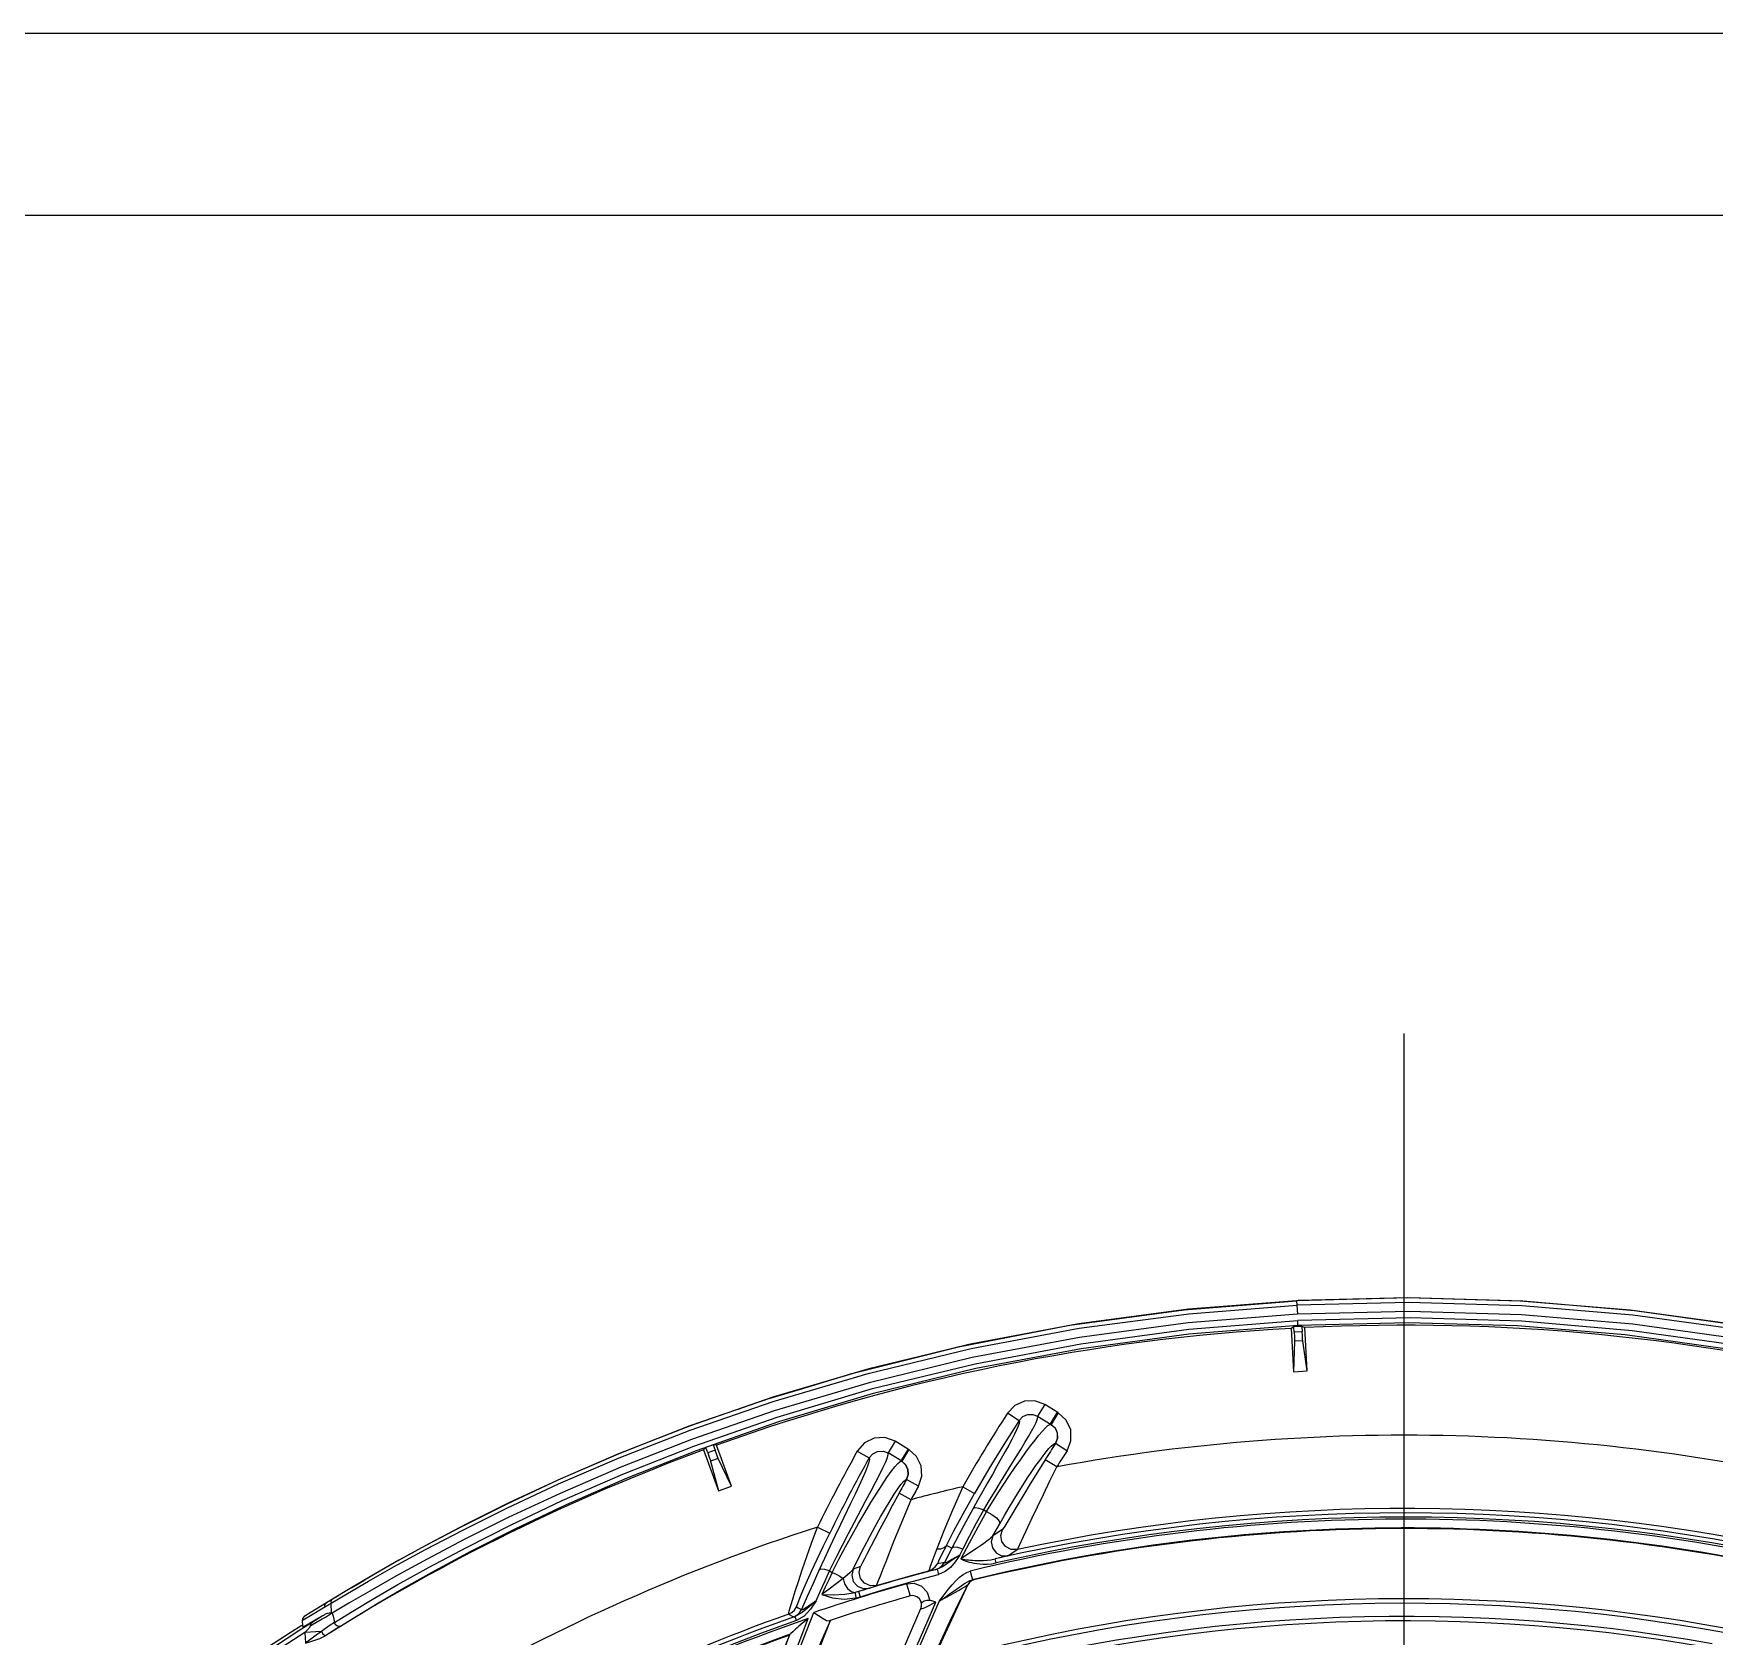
# Model space of a CAD drawing. Header units: metres. Extents: x -367 to 374, y -238 to 224.
# Drawn here: x 351.5027 to 351.6874, y 176.9034 to 177.0796 of the extents above; entities that cross this region are included whole.
import ezdxf
from ezdxf.enums import TextEntityAlignment as Align

# ---------------------------------------------------------------- set-up
doc = ezdxf.new("R2010")
doc.units = ezdxf.units.M
for name, color, linetype in [('ELE-ALIMENTADORES', 160, 'Continuous'), ('LA_BAU_BASES GERAIS_R00$0$ARQ-XREF-ATT', 8, 'Continuous'), ('LA_BAU_BASES GERAIS_R00$0$BASE', 253, 'Continuous'), ('LA_BAU_BASES GERAIS_R00$0$dutos', 31, 'Continuous')]:
    doc.layers.add(name, color=color, linetype=linetype)
doc.styles.add('LA_BAU_BASES GERAIS_R00$0$R60-125-RS', font='romans.shx', dxfattribs={"height": 0.19})
doc.styles.add('LA_BAU_BASES GERAIS_R00$0$R80-100-RS', font='romans.shx', dxfattribs={"height": 0.203})

# ---------------------------------------------------------------- blocks, each defined once
blk = doc.blocks.new('LA_BAU_BASES GERAIS_R00$0$LA_BAU_ALVENARIA SUPERIOR_R01')
at = {"layer": 'LA_BAU_BASES GERAIS_R00$0$BASE', "linetype": 'Continuous'}
for p, q in [((254.7, 177.0795786423509), (245.4, 177.0795786423509)), ((254.7, 177.0595786423509), (245.4, 177.0595786423509))]:
    blk.add_line(p, q, dxfattribs=at)
blk = doc.blocks.new('LA_BAU_BASES GERAIS_R00$0$A$C2E3D5B4E')
at = {"layer": 'LA_BAU_BASES GERAIS_R00$0$dutos', "color": 251}
for p, q in [((-15.09664577555668, -1.495762050046039), (-15.09664577555668, -0.9803166271737496)), ((-15.09610973695499, -1.009367604535043), (-15.10847581016651, -1.009676403012861)), ((-15.10847555651117, -1.009676366642168), (-15.10839796170512, -1.011173473857241)), ((-15.09632826902862, -1.00937015057815), (-15.10828974060269, -1.009671756589057)), ((-15.10833540452495, -1.012367135973079), (-15.10836159914652, -1.01186731284605)), ((-15.10877539441663, -1.012539398363231), (-15.10908049012505, -1.012713541298297)), ((-15.10908049012505, -1.012713541298297), (-15.10881853913907, -1.01747899100036)), ((-15.10874216329739, -1.013143943621515), (-15.10877539441663, -1.012539398363231)), ((-15.10787185215349, -1.013096103674513), (-15.10874216329739, -1.013143943621515)), ((-15.10780387257637, -1.014075472479533), (-15.10870238822326, -1.014124862793949)), ((-15.10790496380514, -1.012493731801158), (-15.10787185215349, -1.013096103674513)), ((-15.10758253282302, -1.012634954623252), (-15.10790496380514, -1.012493731801158)), ((-15.10732078757837, -1.017396661416285), (-15.10780387257637, -1.014075472479533)), ((-15.10732078757837, -1.017396661416285), (-15.10758253282302, -1.012634954623252)), ((-15.10870238822326, -1.014124862793949), (-15.10881853913907, -1.01747899100036)), ((-15.10881853913907, -1.01747899100036), (-15.10732078757837, -1.017396661416285)), ((-15.13615907582562, -1.021082545625802), (-15.13693876874095, -1.022364125919637)), ((-15.13472824871724, -1.02195203340915), (-15.13615898294393, -1.021082602070862)), ((-15.14023862652539, -1.022017723613942), (-15.13897874496388, -1.022831396415029)), ((-15.13693876874095, -1.022364125919637), (-15.13545173407192, -1.023269469044578)), ((-15.1355930824061, -1.023274262593702), (-15.13545244976422, -1.023269103116661)), ((-15.1347879386426, -1.02191746118541), (-15.13556866260842, -1.023198423847759)), ((-15.13545189775732, -1.023269450465421), (-15.13502156803906, -1.023665630383846)), ((-15.13467110279953, -1.021988670562394), (-15.13545173407192, -1.023269469044578)), ((-15.13472824871724, -1.02195203340915), (-15.13467533761332, -1.021993378757259)), ((-15.15258354149273, -1.025125774638298), (-15.15336269419822, -1.026407718535381)), ((-15.15112563581488, -1.02601303111777), (-15.1525834168574, -1.025125850491065)), ((-15.17364979357444, -1.026080249443737), (-15.17340894356403, -1.025824514372914)), ((-15.17364979357444, -1.026080249443737), (-15.17200600594788, -1.030560884602608)), ((-15.1732004125588, -1.026392928039684), (-15.17340894356403, -1.025824514372914)), ((-15.1723821169212, -1.026092724118541), (-15.1732004125588, -1.026392928039684)), ((-15.17258989824177, -1.025526353942666), (-15.1723821169212, -1.026092724118541)), ((-15.1722402664027, -1.02556713630355), (-15.17258989824177, -1.025526353942666)), ((-15.17059776984843, -1.030044252250889), (-15.1722402664027, -1.02556713630355)), ((-15.15676279870422, -1.026229104788115), (-15.15545258750944, -1.026958960968557)), ((-15.15187443002651, -1.02731343536351), (-15.15336269419822, -1.026407718535381)), ((-15.15118447831219, -1.02597734570071), (-15.15196524541489, -1.027258379265447)), ((-15.15109378887064, -1.026032619310797), (-15.15187445561423, -1.027313477350333)), ((-15.15112563581488, -1.02601303111777), (-15.15109707763168, -1.026036276567254)), ((-15.13497345981978, -1.025363941350122), (-15.13497196123762, -1.025364837770837)), ((-15.13371230856046, -1.026178857240382), (-15.13497196208846, -1.025364837221503)), ((-15.17203076800024, -1.02700942385826), (-15.17287558245653, -1.02731935660421)), ((-15.17287558245653, -1.02731935660421), (-15.17200600594788, -1.030560884602608)), ((-15.17059776984843, -1.030044252250889), (-15.17203076800024, -1.02700942385826)), ((-15.15203924582192, -1.027341711822089), (-15.15187507846622, -1.027313097476224)), ((-15.15187459402932, -1.027313392994699), (-15.15145849531018, -1.027690305885415)), ((-15.13483985684434, -1.027947031385963), (-15.13610924352542, -1.027148277957792)), ((-15.17200600594788, -1.030560884602608), (-15.17059776984843, -1.030044252250889)), ((-15.15134523303232, -1.029323362419461), (-15.1513438428824, -1.029324180640003)), ((-15.15003340116118, -1.03005362911216), (-15.15134384431303, -1.029324179844195)), ((-15.1451749031894, -1.030118422035855), (-15.14387409124038, -1.030864963053943)), ((-15.15085418713807, -1.031544405261855), (-15.15217132695943, -1.030827125755138)), ((-15.14285254020206, -1.032656984346147), (-15.14254786887705, -1.032849895372863)), ((-15.16113869611218, -1.034560684628275), (-15.1597939307494, -1.035224919414475)), ((-15.14079340610579, -1.034824305497466), (-15.14185743261805, -1.03551858266718)), ((-15.14636222882518, -1.036880742191613), (-15.14717237540208, -1.038454162406822)), ((-15.14636222882518, -1.036880742191613), (-15.14696638339956, -1.036565262261036)), ((-15.14550300527208, -1.037627223843344), (-15.14517799076521, -1.036995042672686)), ((-15.14150885135405, -1.038495264888923), (-15.14160938839996, -1.038053964676408)), ((-15.14022144695855, -1.03770670358216), (-15.13917072354661, -1.03702250395844)), ((-15.15980067457622, -1.039367662019401), (-15.15952040923503, -1.039544995290896)), ((-15.15641778963936, -1.038877476960522), (-15.15721911845048, -1.039183079954171)), ((-15.15072540296114, -1.040537984064656), (-15.14784666940795, -1.039762046549811)), ((-15.14889438470027, -1.039349956877857), (-15.14812245674239, -1.039211142343163)), ((-15.14878032245269, -1.038991073999284), (-15.14889435974283, -1.039350050582186)), ((-15.14818953281883, -1.038931459537423), (-15.14794867017008, -1.038594295001246)), ((-15.14812244398854, -1.039211191147558), (-15.14799849739165, -1.039180113304326)), ((-15.14799798332342, -1.039179981616769), (-15.14784631786824, -1.039763099669187)), ((-15.14717237540208, -1.038454162406822), (-15.14794874508152, -1.038594255871146)), ((-15.14741383303863, -1.038792442141755), (-15.14717384707183, -1.038457156098673)), ((-15.14473507497542, -1.039530516779166), (-15.14434635464067, -1.039398319058535)), ((-15.14434689257814, -1.039395149122981), (-15.14411586745473, -1.040344525824992)), ((-15.21268228530334, -1.041421832308231), (-15.21443450109837, -1.042474971709169)), ((-15.21229770698574, -1.041194904048723), (-15.21098522441389, -1.040416746945709)), ((-15.15543221329153, -1.041265277352693), (-15.15663080786953, -1.041635897510503)), ((-15.15662945011309, -1.041635483071957), (-15.15644726642995, -1.042214629154557)), ((-15.15595346417194, -1.040735417741132), (-15.15639823294259, -1.040214062407983)), ((-15.15532288053237, -1.041004982428319), (-15.15595346417194, -1.040735417741132)), ((-15.15543398481714, -1.04126564518964), (-15.15464085019994, -1.040966348212066)), ((-15.15464085019994, -1.040966348212066), (-15.15532288053237, -1.041004982428319)), ((-15.15133832916763, -1.040784645276915), (-15.15096048595342, -1.042128253359522)), ((-15.14968651455411, -1.041046215501126), (-15.14906618374289, -1.041702770922427)), ((-15.1496429505105, -1.051795015217692), (-15.14457045724157, -1.040824313767814)), ((-15.14906618374289, -1.041702770922427), (-15.14879394292575, -1.042605994519988)), ((-15.14462784621628, -1.04088571310939), (-15.14457053472916, -1.040824278099251)), ((-15.14443899425714, -1.040655907941698), (-15.1446041605891, -1.040890877002937)), ((-15.14440373675416, -1.040587841644708), (-15.14457047943688, -1.040824358322141)), ((-15.14437245863883, -1.040429704348469), (-15.14411586664755, -1.040344526638989)), ((-15.14394757925811, -1.040370581523064), (-15.14391387922933, -1.040304377887594)), ((-15.21508673383823, -1.042879652577255), (-15.21753267705026, -1.044379064947577)), ((-15.2168529586188, -1.04428126078227), (-15.2152638876687, -1.043328765663944)), ((-15.2152638876687, -1.043328765663944), (-15.21482716422088, -1.04306256643639)), ((-15.21443450109837, -1.042474971709169), (-15.21508758365144, -1.042880187953131)), ((-15.21482716422088, -1.04306256643639), (-15.21459600169192, -1.04292348829739)), ((-15.21463225885236, -1.042596632618086), (-15.21451169910733, -1.042522777517377)), ((-15.21454467578906, -1.042584510345193), (-15.21460179552332, -1.04274065488579)), ((-15.21460179552332, -1.04274065488579), (-15.21459595648275, -1.042923460981626)), ((-15.21453914150061, -1.044008445406405), (-15.21459600169192, -1.04292348829739)), ((-15.21459600042454, -1.042923512486311), (-15.21277195804669, -1.041844300091441)), ((-15.21443450100423, -1.042474971858326), (-15.21454467578906, -1.042584510345193)), ((-15.21264576994963, -1.042926610638176), (-15.21445864148745, -1.044006787596743)), ((-15.21440807304316, -1.042459087577924), (-15.21381771731512, -1.04210096927153)), ((-15.21381771731512, -1.04210096927153), (-15.21372576942258, -1.042045527263951)), ((-15.16343283314473, -1.043315616724328), (-15.16324946354371, -1.043415893129975)), ((-15.16324946354371, -1.043415893129975), (-15.16288424104869, -1.043619827788177)), ((-15.15695596264277, -1.042040881746914), (-15.15690124077082, -1.042328900137989)), ((-15.15470259746053, -1.055001133568737), (-15.14978560578265, -1.043518121392196)), ((-15.1529984205049, -1.054032714482389), (-15.14811285315409, -1.042790659452919)), ((-15.15266726348364, -1.05401988399052), (-15.14772358611162, -1.042674989194609)), ((-15.21777464124489, -1.044776207679831), (-15.21773889456244, -1.04545829505031)), ((-15.21777177028707, -1.044830986787645), (-15.21766352693658, -1.044767236306768)), ((-15.21766352693658, -1.044767236306768), (-15.2168529586188, -1.04428126078227)), ((-15.2169756451849, -1.045148001836139), (-15.21765885514651, -1.045501211456838)), ((-15.21554989888136, -1.04433211130771), (-15.2169756451849, -1.045148001836139)), ((-15.21687221112643, -1.045413565529714), (-15.21690889552929, -1.045470548495985)), ((-15.21687227037955, -1.045413490868384), (-15.21626541343176, -1.045052359705267)), ((-15.21680207935469, -1.045184131747817), (-15.21687221112643, -1.045413565529714)), ((-15.21470039827818, -1.045353146610694), (-15.21518374490597, -1.045694475126481)), ((-15.21354732478676, -1.045439911225628), (-15.21515787999215, -1.046455527861951)), ((-15.21486508543603, -1.044247747487759), (-15.21453679070146, -1.044030102289696)), ((-15.21422750904503, -1.045036004518522), (-15.21470039827818, -1.045353146610694)), ((-15.21422655411152, -1.045036661173697), (-15.2123972323684, -1.043913755334586)), ((-15.21354732478676, -1.045439911225628), (-15.21173668612346, -1.044311514018489)), ((-15.16669559323827, -1.056390769547477), (-15.1621521877446, -1.044610608505252)), ((-15.16611465890492, -1.055645460325366), (-15.16154155138656, -1.043949554594917)), ((-15.16435999441001, -1.056632411521321), (-15.15970461399138, -1.044804224641382)), ((-15.16430862549441, -1.044130835063413), (-15.16376152187468, -1.044434960207298)), ((-15.16342441428924, -1.044808800709404), (-15.16357418330745, -1.044381657806014)), ((-15.1615418273127, -1.043946902513824), (-15.16101043728486, -1.044278297303833)), ((-15.15993143154446, -1.045326540172653), (-15.15970652453234, -1.044808773329976)), ((-15.21765885514651, -1.045501211456838), (-15.21773613062715, -1.04551100389989)), ((-15.21564510816961, -1.046039539996571), (-15.21747338764999, -1.046135356064667)), ((-15.21747338765681, -1.046135355908234), (-15.21741187102589, -1.047298840021256)), ((-15.21518374490597, -1.045694475126481), (-15.21564510877215, -1.046039539939272)), ((-15.16864882947721, -1.058358391702029), (-15.16416535640474, -1.046348240958366)), ((-15.16414502392081, -1.046338842115517), (-15.16416541162152, -1.046348210020994))]:
    blk.add_line(p, q, dxfattribs=at)
for points in [[(-15.1084758104239, -1.009676397943338), (-15.12047335292345, -1.010626418197432), (-15.13264418985591, -1.012251198243291), (-15.14448910695501, -1.01448760966349), (-15.15584330583442, -1.017255501720399), (-15.16620230093804, -1.020334034841369), (-15.17516540815723, -1.0234417961953), (-15.18279869035996, -1.026427761485763), (-15.18935652266373, -1.029253116594816), (-15.19496912466911, -1.03187002898602), (-15.19974374807634, -1.03424630327271), (-15.20377145035263, -1.03636178525602), (-15.20713546239085, -1.038209314293169), (-15.20991359220216, -1.039791294348731), (-15.21214899957613, -1.041104637497199), (-15.21298744068827, -1.041605240745128)], [(-15.21277195804669, -1.041844300091441), (-15.21047390695412, -1.040505250403555), (-15.20764257121346, -1.038901149026685), (-15.20421483748578, -1.037025625346985), (-15.20011942829251, -1.034879972233909), (-15.19527244716846, -1.032471807093032), (-15.1895780486866, -1.029820161019131), (-15.18292234670389, -1.026956409405727), (-15.17512571412863, -1.023913145547056), (-15.16600627695516, -1.020763367627922), (-15.15556456558534, -1.017677397918021), (-15.14424049457921, -1.014934067883303), (-15.13239265254333, -1.01271262236304), (-15.12032181257791, -1.011111444865207), (-15.10845024991067, -1.010175755466378)], [(-15.1084756718983, -1.009676397761439), (-15.12037715129236, -1.010616241490141), (-15.13240322101728, -1.012212442643147), (-15.14415137976084, -1.014414754852339), (-15.15549249106289, -1.017160614652937), (-15.16605675261189, -1.020287016771988), (-15.17520940374425, -1.023458096480397), (-15.18301034207752, -1.026515137110152), (-15.18967967045592, -1.029398733637834), (-15.19536355723085, -1.032061030410375), (-15.20019003473135, -1.034475646272483), (-15.20425356855822, -1.036621994449604), (-15.20764331474766, -1.038494648567109), (-15.2104345331918, -1.040094189681156), (-15.21268228530334, -1.041421832308231)], [(-15.16312083199364, -1.019431818233613), (-15.15734866380308, -1.017669566240045), (-15.14563396991798, -1.01473871236584), (-15.13338340973269, -1.012371555599827), (-15.12083460708254, -1.010665134952148), (-15.10847738459188, -1.009676505013601)], [(-15.08391542463096, -1.009725247733229), (-15.09625610041439, -1.009367273594478), (-15.10847555530563, -1.009676390562788)], [(-15.00079470035098, -1.031038351431278), (-15.00309393410862, -1.029996015998847), (-15.00596548011526, -1.028733417861702), (-15.00946645554723, -1.027253483750144), (-15.01366292357307, -1.025565706050372), (-15.01864222963195, -1.023683640933712), (-15.02450624633866, -1.021632692544415), (-15.03138914338115, -1.019449051467461), (-15.03944499959334, -1.01719246390229), (-15.04886484447024, -1.014952223010084), (-15.05973071074004, -1.012886842387786), (-15.07153619088103, -1.011257014167029), (-15.08371936104641, -1.010232296108086), (-15.09613665684356, -1.009865944340788), (-15.10845024991067, -1.010175755466378)], [(-15.00661916895342, -1.028067018233457), (-15.01006526176252, -1.026604451250648), (-15.01420502943256, -1.024935800157152), (-15.01911397117146, -1.023078494561275), (-15.02488936712007, -1.021057896813261), (-15.03165798245163, -1.018909756714208), (-15.03956066763158, -1.016693220015156), (-15.04880316973367, -1.014487462151635), (-15.05954337616322, -1.012432293058453), (-15.07132831227182, -1.010788883345128), (-15.08360941517094, -1.009742722001363), (-15.09610973695499, -1.009367604535043)], [(-15.00102118895302, -1.030589141044118), (-15.00334002244108, -1.029521648867274), (-15.00623951446232, -1.028232217156699), (-15.00977073459217, -1.026726812980712), (-15.01400087389902, -1.02501587623982), (-15.01901600450537, -1.023114290689307), (-15.02491036063884, -1.021050868809368), (-15.03180958987969, -1.01886430455005), (-15.0398545151229, -1.016616740614779), (-15.04925097415526, -1.014390962138066), (-15.06007504619083, -1.012344478659259), (-15.07181520932409, -1.010734523574399), (-15.08391542463096, -1.009725247733229)], [(-15.10839796170512, -1.011173473857241), (-15.12038489249289, -1.012118356684994), (-15.13234381712209, -1.013715775260323), (-15.14411903142809, -1.015931421095672), (-15.15546208908972, -1.018685427671414), (-15.16588039882708, -1.021773709942579), (-15.17497396836143, -1.024923723992913), (-15.18276141895785, -1.02797192573297), (-15.18942264118914, -1.030847435059229), (-15.1951091286146, -1.033504891387281), (-15.19994633972556, -1.035915917345562), (-15.20404147945055, -1.038068332978298), (-15.20748264989152, -1.039963188127047), (-15.21033523398864, -1.04158441961016), (-15.21264576994963, -1.042926610638176)], [(-15.2123972323684, -1.043913755334586), (-15.21008864556552, -1.042532404287783), (-15.20724679329442, -1.040883795578964), (-15.20381424463721, -1.038966030058589), (-15.19972259485121, -1.036781781081743), (-15.19488613105568, -1.034338015491528), (-15.18920315105879, -1.031650931735101), (-15.18253297941283, -1.02874147558822), (-15.17473142371728, -1.025659618338693), (-15.16557579562868, -1.022465305646335), (-15.15508342333078, -1.019340952428763), (-15.14381935863412, -1.016597764737242), (-15.13220168948374, -1.014406900808069), (-15.12031651654843, -1.01281668272776), (-15.1083615976122, -1.011867342106314)], [(-15.00084315305594, -1.032111127049291), (-15.00317378784166, -1.031060891084678), (-15.00607801443266, -1.029780007039051), (-15.00960418087016, -1.028279646982526), (-15.01381605075949, -1.026581233045079), (-15.01880152302556, -1.024691917817734), (-15.02466857179934, -1.022633625804417), (-15.03154175435157, -1.020447272164063), (-15.03955923422518, -1.018196846236322), (-15.04893036702879, -1.01596177959226), (-15.05971990723128, -1.013902039405991), (-15.07153649847442, -1.012264099787615), (-15.08375833949731, -1.011230145156958), (-15.09609864391086, -1.010860009201394), (-15.10839796170512, -1.011173473857241)], [(-15.00111342690798, -1.033067030945574), (-15.00348470063727, -1.031959869895843), (-15.00641006097658, -1.030640938237127), (-15.00995272847786, -1.029110827747616), (-15.01418268261477, -1.027377688091917), (-15.0191839523477, -1.025456956014466), (-15.02505597199888, -1.023374763358959), (-15.03191480186206, -1.021172444914271), (-15.03992567565911, -1.018904292305422), (-15.0492483054245, -1.016664598205978), (-15.05994223912376, -1.014609285306221), (-15.07160181521067, -1.012977148793368), (-15.08371178127709, -1.011939918058204), (-15.09601302126703, -1.01156328760743), (-15.10836156374216, -1.011867988347774)], [(-15.10833539654141, -1.012367288307985), (-15.09622769045109, -1.012063952074357), (-15.08419631728884, -1.012417921526946), (-15.07236038774545, -1.013406859530448), (-15.06086195275611, -1.014984665878444), (-15.05004501765279, -1.017036541198365), (-15.04061885893498, -1.01928638103135), (-15.03255521820847, -1.021563788409992), (-15.02564487155951, -1.023783524222097), (-15.01974343139409, -1.025882195964812), (-15.01472522282393, -1.027819384605834), (-15.01049512846612, -1.029565476233699), (-15.00696176678821, -1.031106579479172), (-15.00404999635748, -1.032435791945943), (-15.00170279288477, -1.033548662614237)], [(-15.21173668612346, -1.044311514018489), (-15.20944807639898, -1.042925138248108), (-15.20662891412485, -1.041273565194103), (-15.20322285540715, -1.039355909118683), (-15.19916201192609, -1.037175168078363), (-15.19436204733574, -1.034738727816773), (-15.18872789490297, -1.032065264389246), (-15.18212813034597, -1.029178058362675), (-15.1744273909444, -1.02612735147585), (-15.16538436202882, -1.022962037399964), (-15.15496748892019, -1.019848628173975), (-15.14373394661652, -1.017102669111125), (-15.13215753898567, -1.014911751604529), (-15.12031303134791, -1.013320983532765), (-15.10833539654141, -1.012367288307985)], [(-15.10874216329739, -1.013143943621515), (-15.10871691130887, -1.013634186193201), (-15.10870382995563, -1.013964552262848), (-15.10870238822326, -1.014124862793949)], [(-15.10780387257637, -1.014075472479533), (-15.10782231488611, -1.013887306422191), (-15.10784611863755, -1.01353984199767), (-15.10787185215349, -1.013096103674513)], [(-15.16983517206609, -1.021590081382499), (-15.16707259805844, -1.020617421872601), (-15.163116897284, -1.019427398190317)], [(-15.13615898294393, -1.021082602070862), (-15.13724771046373, -1.020682802384442), (-15.13838879916148, -1.020721545700042), (-15.13943282960236, -1.021183698166794), (-15.14023867964443, -1.022017768636658)], [(-15.13897806520708, -1.022831835886507), (-15.13894000453274, -1.022945977411553), (-15.1389773319197, -1.023160978207386), (-15.1390848686583, -1.02347061097106), (-15.13925762132794, -1.023869239773092), (-15.13949074119409, -1.024351582122733), (-15.13977939957067, -1.024912455574565), (-15.14012008030249, -1.025549146112724), (-15.1405091488441, -1.026258540102106), (-15.14094161924095, -1.027035069216879), (-15.14141169363256, -1.027871753228908), (-15.14191211836851, -1.028758958518381), (-15.14243299308055, -1.029682148395921), (-15.14296394719258, -1.030625535324987), (-15.14349587249262, -1.031574994208938), (-15.14402308095214, -1.032521909574541)], [(-15.13897806520708, -1.022831835886507), (-15.14066201735204, -1.025487879749278), (-15.14229452850805, -1.028166470079384), (-15.14387442991119, -1.030864768739491)], [(-15.14101073046913, -1.029606219670939), (-15.13983868797959, -1.027718639274724), (-15.13929312728578, -1.026836602047922), (-15.13879120680122, -1.026016536576833), (-15.13834019954766, -1.025267449110913), (-15.13794433384828, -1.02459417885774), (-15.13760628144746, -1.023999171913317), (-15.13732899854858, -1.023485084303218), (-15.13711677197762, -1.023056333786997), (-15.13697572415003, -1.022720035544523), (-15.13691345417328, -1.022485581706576), (-15.1369387123973, -1.022364033394922)], [(-15.13897876557894, -1.022831395303626), (-15.13857856102459, -1.022416132712976), (-15.13805405414269, -1.022183272747213), (-15.13748033755519, -1.022164420185334), (-15.13693870599172, -1.022364022876616)], [(-15.13641049861781, -1.024008004689392), (-15.13607905954996, -1.02365544203866), (-15.13580449524852, -1.023407213869802), (-15.1355930824061, -1.023274262593702)], [(-15.13497196123762, -1.025364837770837), (-15.13475436259432, -1.024809518796872), (-15.13476991703646, -1.024215484751664), (-15.13501498276855, -1.023673936796229), (-15.13545189775732, -1.023269450465421)], [(-15.13371229313179, -1.026178833259735), (-15.13327607282235, -1.025061140766127), (-15.13330800780477, -1.023881566067473), (-15.13379222560616, -1.022805485477591), (-15.13467533761332, -1.021993378757259)], [(-15.1525834168574, -1.025125850491065), (-15.15372155292607, -1.024719069019454), (-15.15490775018588, -1.024788908325434), (-15.15597385022329, -1.02531366748525), (-15.15676280195839, -1.026229109544772)], [(-15.14254816045059, -1.032846897191746), (-15.1419091172711, -1.03179889349002), (-15.14127683036349, -1.030795492917321), (-15.14064582144601, -1.029823739409665), (-15.14001655055881, -1.028880277661017), (-15.13939575767154, -1.02797221669033), (-15.13879644919643, -1.027116510556596), (-15.13823083595662, -1.026329378728121), (-15.13770618010949, -1.025620402607899), (-15.13722646980523, -1.024994936974224), (-15.13679394414794, -1.024456326378356), (-15.13641049861781, -1.024008004689392)], [(-15.13502156803906, -1.023665630383846), (-15.13477663630147, -1.024191765438161), (-15.13475307220278, -1.024792564774259), (-15.13497345981978, -1.025363941350122)], [(-15.1732004125588, -1.026392928039684), (-15.17303293090754, -1.026854366378473), (-15.17292383145514, -1.027166472402939), (-15.17287558245653, -1.02731935660421)], [(-15.17203076800024, -1.02700942385826), (-15.17210341890041, -1.026834871772451), (-15.17222777130837, -1.026509549436639), (-15.1723821169212, -1.026092724118541)], [(-15.15545180497156, -1.026959397608778), (-15.1554186573776, -1.027112088415095), (-15.155482429313, -1.027418203918103), (-15.15563614331495, -1.027868450334324), (-15.15587267389174, -1.028453643517139), (-15.15618480437479, -1.029164945950185), (-15.15656565710015, -1.029994556323516), (-15.15700802867832, -1.030934088521178), (-15.15750251248937, -1.031970657268801), (-15.15859984472445, -1.03426041780375)], [(-15.15705882494603, -1.034000632822142), (-15.15581000571683, -1.031649369010381), (-15.15524138591491, -1.030573884059493), (-15.15473093985884, -1.029595814999709), (-15.15428916718747, -1.028729938436015), (-15.15392321034415, -1.027985453879126), (-15.15363922044389, -1.027369712280858), (-15.15344466771876, -1.026892363832019), (-15.1533488056989, -1.026566240741602), (-15.15336261750872, -1.026407592549447)], [(-15.15545258536804, -1.026958962158176), (-15.1550610141685, -1.026503316015521), (-15.15452525483761, -1.026238806973822), (-15.153928591978, -1.026204438812499), (-15.15336261737502, -1.026407592376643)], [(-15.15003338379847, -1.030053597802805), (-15.149677296964, -1.02895984387095), (-15.14975424943441, -1.027829698794164), (-15.15024462653582, -1.026808581822195), (-15.15109707763168, -1.026036276567254)], [(-15.14110430972187, -1.034185055755813), (-15.14059365632602, -1.033298770772205), (-15.14007608252359, -1.032419193237445), (-15.13955500551538, -1.031553038982281), (-15.13903630644018, -1.030710674468253), (-15.13852713484084, -1.029903864430423), (-15.13803505521219, -1.029144244864881), (-15.13756623644758, -1.0284406079615), (-15.13712531686724, -1.02779902566698), (-15.13671616112697, -1.027224229307365), (-15.1363414334819, -1.026719233871233), (-15.13600358022859, -1.026286945783511), (-15.13570521744259, -1.025930785051685), (-15.13544956006399, -1.025655219013686), (-15.13524008301238, -1.025465274765963), (-15.13508020571498, -1.025366246574492), (-15.1349734755081, -1.025363948898018)], [(-15.15952104690632, -1.039541912806897), (-15.15877754289841, -1.038085511507859), (-15.15805276743504, -1.036718541557718), (-15.15733823461596, -1.035417394672265), (-15.15663097316747, -1.03417046774274), (-15.15593517284697, -1.032980140917687), (-15.15526215480213, -1.031862106638698), (-15.15462524850818, -1.030835919488425), (-15.15403580010798, -1.029918505380635), (-15.15350225260909, -1.02912254678148), (-15.15303086966333, -1.028457674977005), (-15.1526259950042, -1.027931518091179)], [(-15.1526259950042, -1.027931518091179), (-15.15229295136032, -1.027554480647893), (-15.15203924582192, -1.027341711822089)], [(-15.1513438428824, -1.029324180640003), (-15.15116613506461, -1.028780606310363), (-15.15120431685773, -1.028211951759374), (-15.15145201715859, -1.027698303839031), (-15.15187459402932, -1.027313392994699)], [(-15.15145849531018, -1.027690305885415), (-15.15121103583533, -1.028190697331127), (-15.15116572645911, -1.028765503552393), (-15.15134523303232, -1.029323362419461)], [(-15.13610934618191, -1.027148213359112), (-15.13695927424624, -1.028509297302378), (-15.13775279099536, -1.029798892337283), (-15.13846664380026, -1.030974170553861), (-15.13908292396854, -1.031999252227877), (-15.14000535223568, -1.033545084115474)], [(-15.13800522023257, -1.034559698297642), (-15.13752376706589, -1.033525950399678), (-15.13695665288196, -1.032318758482404), (-15.13630928538441, -1.030959154622622), (-15.13559739375341, -1.029486660928967), (-15.13483985694756, -1.027947031611518)], [(-15.1572189555859, -1.039182895648707), (-15.15661100692932, -1.037956375344663), (-15.15599857639745, -1.036754379090496), (-15.15538798781517, -1.035589941428668), (-15.15478801299014, -1.034479810172058), (-15.15420886536913, -1.033442227192324), (-15.15366222905777, -1.032496698767943), (-15.15315797718404, -1.031658273159962), (-15.15270290395119, -1.030936182520861), (-15.15230207008153, -1.030336928360782), (-15.15196048328926, -1.029867413288855), (-15.15168337195064, -1.029535558842042), (-15.15147633415245, -1.029350660751959), (-15.15134524879204, -1.02932338148247)], [(-15.1451749031894, -1.030118422035855), (-15.1462966143049, -1.032694298347167), (-15.14723721911241, -1.034961689019553), (-15.14801760219643, -1.036935620186966)], [(-15.14285283773506, -1.032654004484982), (-15.14222873463041, -1.031601973576187), (-15.14161585115562, -1.030590113665028), (-15.14101073046913, -1.029606219670939)], [(-15.15217148012016, -1.030827042338103), (-15.1529303289949, -1.032231206869881), (-15.15363989753041, -1.03356387249795), (-15.15427953728204, -1.034781125150118), (-15.15483363068415, -1.035846712980572), (-15.1556695313393, -1.037467084594653)], [(-15.15464053338837, -1.040966565251153), (-15.15456109015577, -1.040785816034884), (-15.15442070958215, -1.040442394664467), (-15.15421628979493, -1.039926768792327), (-15.15394463630355, -1.039230442578344), (-15.15360022949426, -1.038347435314506), (-15.15318118625146, -1.037277909273769), (-15.15268824480336, -1.036032347311163), (-15.15212704894839, -1.034634171792902), (-15.15151036773477, -1.033122909207748), (-15.15085418713352, -1.031544405321881)], [(-15.14696566803605, -1.036564837189587), (-15.14614462350937, -1.034981838626379), (-15.14512308108533, -1.033087548406627), (-15.14387442991119, -1.030864768739491)], [(-15.14402308095214, -1.032521909574541), (-15.14481883797998, -1.03397208702853), (-15.14559879146236, -1.035425228653082), (-15.14636299529502, -1.036881140336561)], [(-15.14402236808382, -1.032522311334731), (-15.14380474101017, -1.032420700210139), (-15.14339473125438, -1.032464885764682), (-15.14285284064454, -1.032653903240032)], [(-15.15859984472445, -1.03426041780375), (-15.15918383666212, -1.035485610884905), (-15.15977878169224, -1.036744081871518), (-15.16037644976632, -1.038021780066344), (-15.16097288177298, -1.039312860881807)], [(-15.15980131402557, -1.039364513973567), (-15.15907984679279, -1.037906794735761), (-15.15838811599269, -1.036545130690399), (-15.15771591223347, -1.035248523996131), (-15.15705882494603, -1.034000632822142)], [(-15.14254786887705, -1.032849895372863), (-15.14351707034075, -1.034573452103075), (-15.14446581246921, -1.036307001925422), (-15.14539405488404, -1.038050299314534)], [(-15.14517799076521, -1.036995042672686), (-15.14441669079224, -1.0355425142331), (-15.14364153421639, -1.03409644942775), (-15.14285254020206, -1.032656984346147)], [(-15.14254820551514, -1.032846700282505), (-15.14196717792038, -1.033163803506511), (-15.14147437208112, -1.03353549812681), (-15.14115446107598, -1.033905846593086), (-15.14110482634305, -1.034184750237443)], [(-15.14185706090939, -1.035518514081275), (-15.14160765769975, -1.035073671433281), (-15.14135674089357, -1.034629183188997), (-15.14110430972187, -1.034185055755813)], [(-15.14000535223568, -1.033545084115474), (-15.1403237536897, -1.034076968737907), (-15.14055602961434, -1.034459609465273), (-15.14070958953607, -1.03470407669073), (-15.14079294609246, -1.034824292049677)], [(-15.16430862052857, -1.044130849025976), (-15.16427937196659, -1.043983821825066), (-15.16419444261055, -1.043664748206254), (-15.16405212206291, -1.043166004269267), (-15.1638468103647, -1.042481342539475), (-15.16357356578692, -1.041603156009558), (-15.16322741136082, -1.040524486060974), (-15.16280414594939, -1.039249253740024), (-15.16230754646494, -1.03779999896841), (-15.16174711949316, -1.036219625789897), (-15.16113869639548, -1.034560685130316)], [(-15.1634320381404, -1.043315962912573), (-15.16339695401757, -1.043200705427523), (-15.16330370028891, -1.042951983759565), (-15.16314654365488, -1.042559015436098), (-15.16291976682578, -1.042012547197999), (-15.16261645351051, -1.041301766313779), (-15.16222521494865, -1.040407825393856), (-15.16173910439466, -1.03932478469477), (-15.16116171469457, -1.038071536224095), (-15.16050669723654, -1.036687909287764), (-15.15979440191768, -1.035224686785739)], [(-15.1418575560233, -1.035518246853542), (-15.14194063537479, -1.035618649814467), (-15.14208459152405, -1.035754463789715), (-15.14228386857849, -1.035921783825586), (-15.14253711003994, -1.036119900860911), (-15.14284638847403, -1.036350112179832), (-15.14321416335133, -1.036613463042784), (-15.14364894323671, -1.036914732593402), (-15.14415762724138, -1.037256660133323), (-15.14474048215743, -1.037636466023002), (-15.14539456995499, -1.03804738988282)], [(-15.14185743261805, -1.03551858266718), (-15.14204138285868, -1.036174876557823), (-15.14191598703565, -1.036844663485397), (-15.14150984999969, -1.037387872868464), (-15.14090282009238, -1.037697595692123), (-15.14022144695855, -1.03770670358216)], [(-15.13917072354661, -1.03702250395844), (-15.13985053141141, -1.037009361133357), (-15.14045551479376, -1.036696576724069), (-15.14085936724359, -1.03615066611718), (-15.14098130117645, -1.035479631604801), (-15.14079340610579, -1.034824305497466)], [(-15.13917042938556, -1.037022735947801), (-15.13908928179035, -1.036872972275603), (-15.13893709532795, -1.036560223875938), (-15.13870834382851, -1.036075495219563), (-15.13800522023257, -1.034559698297642)], [(-15.1556695313393, -1.037467084594653), (-15.15596237004684, -1.038033415880534), (-15.15618003516965, -1.038449101996491), (-15.15632934494533, -1.038725905440231), (-15.15641754194576, -1.038877331628726)], [(-15.14801760219643, -1.036935620186966), (-15.14849030994446, -1.038189187651994), (-15.14878032245269, -1.038991073999284)], [(-15.14801713673933, -1.036934549592559), (-15.14756576571472, -1.036933124711766), (-15.14720111912584, -1.036804878000737), (-15.14696584290914, -1.036564182404334)], [(-15.14550349654928, -1.037624410117758), (-15.14618156208508, -1.038096378061425), (-15.14681053634376, -1.038526499488114), (-15.14738289610113, -1.038912455206344), (-15.14799798258082, -1.039179985073758)], [(-15.14696638339956, -1.036565262261036), (-15.14749367021159, -1.037621219737673), (-15.14781799753882, -1.038292429145883), (-15.14794874508152, -1.038594255871146)], [(-15.14550300527208, -1.037627223843344), (-15.14601328742401, -1.038377605643007), (-15.1465264229505, -1.038998211462683), (-15.14709754196519, -1.039450140079396), (-15.14784666940795, -1.039762046549811)], [(-15.14550382332209, -1.037624605828285), (-15.14581560494753, -1.037813929402262), (-15.14610061218127, -1.037982617558271), (-15.14635860991257, -1.038130591265769), (-15.1465873051211, -1.038256414589057), (-15.14678248247856, -1.038357583801996), (-15.14694080681647, -1.038432208910933), (-15.14706101218826, -1.038479422914577), (-15.14713911536728, -1.038497534157329), (-15.14717471632503, -1.038487681219237), (-15.14717237540208, -1.038454162406822)], [(-15.14517670706937, -1.036988813252435), (-15.14572210265123, -1.036812832035764), (-15.14614187319239, -1.036774772389151), (-15.14636249867499, -1.036881268337027)], [(-15.14539456164266, -1.038047424520926), (-15.14510061048031, -1.03809316388805), (-15.14493325476178, -1.038116992739276), (-15.14475045468726, -1.03814044085965), (-15.14455107690128, -1.038163006425464), (-15.14433337947685, -1.038184076530968), (-15.14409495450582, -1.038202780780637), (-15.14383334977811, -1.038217826304106), (-15.14354561186974, -1.038227468677803), (-15.14322896496697, -1.038229213577949), (-15.14288243496412, -1.038219539505633), (-15.1424986205061, -1.03819315660229), (-15.14207326605629, -1.038141787525717), (-15.14160938776286, -1.038053967473104)], [(-15.14539405488404, -1.038050299314534), (-15.14524197988248, -1.038116652035285), (-15.14507669507429, -1.038187251369607), (-15.14489434321376, -1.03825729859517), (-15.14469248333853, -1.038326569752542), (-15.14446844113809, -1.03839419795321), (-15.14421946150696, -1.038458689944207), (-15.14394275672248, -1.038517922805738), (-15.14363550806229, -1.038568938433571), (-15.14329395238246, -1.038607893875167), (-15.14291373037304, -1.038629331732125), (-15.14249102172516, -1.038625564524125), (-15.14202303084767, -1.038585833184413), (-15.1415083662132, -1.038498991884524)], [(-15.14022088540878, -1.037706865349435), (-15.14028312583241, -1.037727348688975), (-15.14044192264282, -1.037769510822443), (-15.14070808925862, -1.037835970133244), (-15.14109235547949, -1.037929514216273), (-15.14160937224233, -1.038053960993864)], [(-15.16097288177298, -1.039312860881807), (-15.1616242738578, -1.040748532458281), (-15.16226084139316, -1.042183774213015), (-15.16288268633434, -1.043618411236537)], [(-15.16127273783241, -1.042666089888996), (-15.16078949084158, -1.041563915172162), (-15.1602988028144, -1.040464420610704), (-15.15980067457622, -1.039367662019401)], [(-15.15980121778784, -1.039364781334996), (-15.16033920221525, -1.039218146772043), (-15.16075585254112, -1.039197545459217), (-15.16097338007648, -1.039312669314938)], [(-15.15952040923503, -1.039544995290896), (-15.15990087053387, -1.04035592995541), (-15.1602770509885, -1.041168532399467), (-15.16064894902047, -1.041982778204044)], [(-15.15952110251146, -1.039541744098358), (-15.1590897041583, -1.0397257943211), (-15.15867638069085, -1.039953035328551), (-15.15832663340689, -1.040200770717718)], [(-15.15721894229637, -1.039182887690629), (-15.15734226647601, -1.03935066042385), (-15.15756251054654, -1.039574213540334), (-15.15788526896358, -1.039854553487828), (-15.158326676652, -1.040200769133378)], [(-15.15721911845048, -1.039183079954171), (-15.15736496802856, -1.039854735487722), (-15.15719612772818, -1.040520690711389)], [(-15.15639823294259, -1.040214062407983), (-15.1565651616279, -1.03954738746296), (-15.15641778963936, -1.038877476960522)], [(-15.154640571051, -1.040966439194278), (-15.15273048010022, -1.040408874490538), (-15.15081501805889, -1.039870049162062), (-15.14889436925569, -1.039350015068237)], [(-15.14889438470027, -1.039349956877857), (-15.1485130243791, -1.039189811533731), (-15.14818953281883, -1.038931459537423)], [(-15.14812245674239, -1.039211142343163), (-15.1477388457879, -1.03905135895792), (-15.14741383303863, -1.038792442141755)], [(-15.14593039090823, -1.04044478680197), (-15.1455309982025, -1.040060879563214), (-15.14513219650371, -1.039753377804743), (-15.14473507497542, -1.039530516779166)], [(-15.15832663340689, -1.040200770717718), (-15.15908081311363, -1.040800804255639), (-15.15985570017529, -1.041393380723719), (-15.16064971742708, -1.041978939085027)], [(-15.16064970970592, -1.041978962417204), (-15.15941702350938, -1.042003567071959), (-15.15814564258744, -1.041930239386318), (-15.15699715693518, -1.041736702862806)], [(-15.1583265456311, -1.040200729418473), (-15.15815438628124, -1.04080847279846), (-15.15783638280664, -1.041319382359404), (-15.157427676113, -1.041648049222829), (-15.15699715075243, -1.041736659543574)], [(-15.15719612772818, -1.040520690711389), (-15.15675090691138, -1.041039563113998), (-15.15611839407347, -1.041307512426727), (-15.15543398481714, -1.04126564518964)], [(-15.15662945612303, -1.04163544777083), (-15.15674989732952, -1.04167123821361), (-15.15687249600251, -1.041704852822193), (-15.15699720284783, -1.041736410673082)], [(-15.15699715693518, -1.041736702862806), (-15.15698902648137, -1.041837431101783), (-15.15695596264277, -1.042040881746914)], [(-15.15645013435142, -1.042214382670579), (-15.15359255249177, -1.041356694794274), (-15.15072540296114, -1.040537984064656)], [(-15.15133798265606, -1.040785873047469), (-15.15050665146055, -1.040732027703314), (-15.14968651455411, -1.041046215501126)], [(-15.14797876598777, -1.047960513519399), (-15.14654370737981, -1.044850044976272), (-15.14538280513489, -1.042449240168651), (-15.14461507179385, -1.040913993816218)], [(-15.14772429162622, -1.042672158791618), (-15.14708888538462, -1.042336104393769), (-15.14649265411208, -1.042011831714888), (-15.14597864912776, -1.04172471544706), (-15.14556057114351, -1.041484354505599), (-15.1452209071972, -1.041282197380212), (-15.14495319164507, -1.041115260870981), (-15.14475578411975, -1.040983133353336), (-15.14462784621628, -1.04088571310939)], [(-15.14772429228651, -1.042672156302331), (-15.14715492431105, -1.04228289637166), (-15.14666063110235, -1.041938019551424), (-15.14584461038612, -1.041360795668595)], [(-15.14772358611162, -1.042674989194609), (-15.14721462417492, -1.042007847759749), (-15.146758696706, -1.041416931261381), (-15.14633591030361, -1.040897380095601), (-15.14593039090823, -1.04044478680197)], [(-15.14584461038612, -1.041360795668595), (-15.14550219295097, -1.041119478754524), (-15.14519214303527, -1.040905584187101), (-15.14490611658493, -1.040717800856044), (-15.14463527819271, -1.04055730227509), (-15.14437245863883, -1.040429704348469)], [(-15.14394757925811, -1.040370581523064), (-15.14421397239812, -1.040477611689028), (-15.14443899425714, -1.040655907941698)], [(-15.14391387922933, -1.040304377887594), (-15.14417868315468, -1.040410383438655), (-15.14440373675416, -1.040587841644708)], [(-15.14391387925252, -1.040304377761174), (-15.14393553263972, -1.040306690117802), (-15.14400279835309, -1.040320042426799), (-15.14411586514552, -1.040344525261105)], [(-15.21526417831774, -1.043328944702523), (-15.21526444105575, -1.043149169783362), (-15.21520372514669, -1.042994311579321), (-15.2150884668381, -1.042880751167729)], [(-15.16430862549441, -1.044130835063413), (-15.16394922211521, -1.043946448648683), (-15.16364891072953, -1.043668795538622), (-15.16343283314473, -1.043315616724328)], [(-15.16376152187468, -1.044434960207298), (-15.16339696847353, -1.044247389436975), (-15.16309683636064, -1.043968158754694), (-15.16288424104869, -1.043619827788177)], [(-15.16127351997011, -1.042662059587826), (-15.16203570897687, -1.043326933924334), (-15.16279992192221, -1.043948572369743), (-15.16357394115676, -1.044381577751381)], [(-15.16127273783241, -1.042666089888996), (-15.16188828204804, -1.043588352715858), (-15.16258287900064, -1.044340323119911), (-15.1634236084592, -1.044813457328644)], [(-15.16127353116917, -1.042662067649587), (-15.16157553886478, -1.04288058438641), (-15.16185224056517, -1.04307567902805), (-15.16210347519291, -1.043247219721422), (-15.16232643530975, -1.043393077409462), (-15.16251863786829, -1.043511218550236), (-15.16267508504779, -1.043597982468498), (-15.16278802210036, -1.043649048436862), (-15.16285652383249, -1.043665659055193), (-15.16288588325551, -1.043653204585723), (-15.1628834154244, -1.04361809401297)], [(-15.16064894902047, -1.041982778204044), (-15.15948385657521, -1.042338920694135), (-15.15819595693483, -1.042466457891067), (-15.15690101652581, -1.042332305261596)], [(-15.15690101652581, -1.042332305261596), (-15.15674967054974, -1.042297332521855), (-15.15659932698691, -1.042258012457467), (-15.15645013435142, -1.042214382670579)], [(-15.14978560578265, -1.043518121392196), (-15.1497822078536, -1.04354182140986), (-15.14973568995492, -1.043542318051266), (-15.1496408594594, -1.043516046047159), (-15.14949589105572, -1.043461084430135), (-15.14930377944938, -1.043378138148626), (-15.14906664521232, -1.043268054610678)], [(-15.1497080678032, -1.042900466706385), (-15.1496362785615, -1.042808494804092), (-15.14941860772979, -1.042669338772328), (-15.14910854600112, -1.042580128054112), (-15.14879466884622, -1.042603258612587)], [(-15.14906664521232, -1.043268054610678), (-15.14878614075405, -1.043131518945017), (-15.14846724899553, -1.042970880706605), (-15.14811357476447, -1.042787860846772)], [(-15.14811285315409, -1.042790659452919), (-15.14834819067346, -1.042735374179472), (-15.14857507053875, -1.04267348946513), (-15.14879394292575, -1.042605994519988)], [(-15.21753369184398, -1.044379687036496), (-15.21773476481576, -1.044615713942846), (-15.21777169041434, -1.044832136105185)], [(-15.21690889552929, -1.045470548495985), (-15.21694112502428, -1.045540494097338), (-15.21698984154364, -1.045614748516243), (-15.21704930446685, -1.045691750137564), (-15.21711691852488, -1.045771139993747), (-15.21719210631636, -1.045853654531754), (-15.21727489607474, -1.045940033727391), (-15.21736715471388, -1.046032483459101), (-15.2174733878478, -1.04613535602283)], [(-15.2163422466806, -1.044837563155568), (-15.21660131270846, -1.045010201992852), (-15.21680207935469, -1.045184131747817)], [(-15.21626541343176, -1.045052359705267), (-15.2155777311259, -1.044654860304661), (-15.21521753111665, -1.044448010806889), (-15.21486508543603, -1.044247747487759)], [(-15.2155085459317, -1.044316484153285), (-15.21552242399321, -1.04431988676032), (-15.21553620825307, -1.044325099485548), (-15.21554989888136, -1.04433211130771)], [(-15.21453914150061, -1.044008445406405), (-15.21479242700752, -1.044010964714005), (-15.21502084871145, -1.044049624709885), (-15.21522444413267, -1.044140073350434)], [(-15.21453679070146, -1.044030102289696), (-15.21449506748104, -1.044029049968856), (-15.21445885136654, -1.044006791970503)], [(-15.21445885136654, -1.044006791970503), (-15.21436961837298, -1.044328044609472), (-15.21429321489904, -1.044664717394596), (-15.21422750904503, -1.045036004518522)], [(-15.21354729870882, -1.045439728017925), (-15.21374352047314, -1.045487352156385), (-15.2139498040051, -1.045422538178798), (-15.21412440928771, -1.04526171594415), (-15.21422655411152, -1.045036661173697)], [(-15.1621530270354, -1.044606154701512), (-15.1624549007206, -1.044840691779143), (-15.16272615020853, -1.045060989493038), (-15.16296982059703, -1.045266425923444), (-15.16318853951543, -1.045456857255601), (-15.16338419858403, -1.045632091264167), (-15.16355821783327, -1.045791867689957), (-15.1637114791547, -1.045935628070481), (-15.16384434185966, -1.046062376505404)], [(-15.16376151765871, -1.044434972219904), (-15.16373713529583, -1.044430748961247), (-15.16367427916612, -1.044412834087495), (-15.16357390791472, -1.044381561324087)], [(-15.1629387021585, -1.052742460907837), (-15.16227395205806, -1.05101630762573), (-15.16166141027634, -1.049472550569305), (-15.16111425701047, -1.048128709531454), (-15.16064149353997, -1.046992499622945), (-15.16024748181962, -1.046062232121301), (-15.15993143154446, -1.045326540172653)], [(-15.16101043728486, -1.044278297303833), (-15.16052092639848, -1.044604388401865), (-15.16013115135502, -1.044823503610758), (-15.15986269591667, -1.044856637344935)], [(-15.21564510816961, -1.046039539996571), (-15.21621349175712, -1.046442578276299), (-15.21680467599572, -1.046863866982392), (-15.21741187102589, -1.047298840021256)], [(-15.21741187102589, -1.047298840021256), (-15.21658261292305, -1.047056135120954), (-15.21582111572798, -1.046787392734302), (-15.21515597265306, -1.046454315484596)], [(-15.2156451010992, -1.046039538922457), (-15.2154824340555, -1.04628270251095), (-15.21529785231678, -1.04643834946063), (-15.21515596436348, -1.046454320997952)], [(-15.16419843676249, -1.046428807851669), (-15.16479293566454, -1.047879814269152), (-15.16549702922021, -1.049648176244489), (-15.16627396067042, -1.051666595471659)], [(-15.16384434185966, -1.046062376505404), (-15.16404553331449, -1.046255489309885), (-15.16410917289568, -1.046313244827331), (-15.16414502392081, -1.046338842115517)]]:
    blk.add_lwpolyline(points, dxfattribs=at)
for centre, radius, start, end in [((-15.09664577555668, -1.235418544163338), 0.223051878332607, 93.19578664438936, 109.8104735019665), ((-15.09664577555668, -1.235418544163338), 0.2232089632752276, 92.8913617149271, 93.11510104015248), ((-15.09664577555668, -1.235418544163338), 0.223051878332607, 76.1957866534481, 92.81047349849143), ((-14.98831098256778, -1.120150831143917), 0.1808648807237798, 147.1407942244504, 150.1462400431616), ((-15.09664577555668, -1.235418544163338), 0.2109578544962958, 75.72599711654847, 100.430970013181), ((-15.09664577555668, -1.235418544163338), 0.223051878332607, 110.1957866624197, 122.0941595512412), ((-15.09664577555668, -1.235418544163338), 0.2232089632752276, 109.8913617166334, 110.1151010277967), ((-14.99074762141709, -1.118736269105909), 0.1900489535984408, 150.8725260683528, 153.7099812343589), ((-14.99074777725491, -1.118736183811677), 0.1885490219827378, 150.8724653923252, 153.7099566479334), ((-14.98756778694633, -1.120617268850481), 0.1755021850318371, 147.1294957118477, 147.8200441066281), ((-14.9875676511142, -1.120617355457114), 0.1740025619177319, 147.1294957980302, 147.8200433112688), ((-14.9886746826387, -1.119864825903903), 0.1861689152336335, 150.899956862744, 151.4279840855103), ((-14.98867479197497, -1.119864765247883), 0.1846690087157418, 150.8999654595352, 151.4279805296661), ((-15.09664577555668, -1.235418544163338), 0.2109578544962958, 103.299544158344, 104.889946928601), ((-15.09664577555668, -1.235418544163338), 0.202902052479663, 77.2517003775077, 102.0978678274406), ((-15.09664577555668, -1.235418544163338), 0.2017404938277164, 76.65420239960183, 103.6768218845664), ((-15.09664577555668, -1.235418544163338), 0.2024215989359384, 77.07992899279701, 102.8340781333594), ((-15.09664577555668, -1.235418544163338), 0.2019657794483585, 77.07914838763442, 102.834183473896), ((-15.09664577555668, -1.235418544163338), 0.2109578544962958, 107.8011681373696, 132.470975899122), ((-15.09664577555668, -1.235418544163338), 0.2007667359294499, 77.34471119764117, 103.6767567694993), ((-15.09664577555668, -1.235418544163338), 0.2007016901189957, 77.35921961987228, 103.6318289734124), ((-15.09677010129326, -1.235652599520733), 0.2030413735653932, 104.6139672695197, 107.1467612156638), ((-15.09656487591701, -1.235498341747814), 0.2022722124111467, 105.7114263217646, 108.7376613798393), ((-15.09656487487746, -1.235498345147505), 0.2008752720057379, 105.7114671113278, 108.3673980486505), ((-15.15068969057393, -1.043090898404159), 0.001000008421823552, 334.7067188167281, 105.7114726121175), ((-15.09664577555668, -1.235418544163338), 0.1924912065672816, 79.43765498021075, 105.767399412214), ((-15.09664577555668, -1.235418544163338), 0.1929833281575634, 79.31429247294473, 105.6482584421921), ((-15.09664577555668, -1.235418544163338), 0.2254009994116793, 122.5186267401654, 146.7234435800153), ((-15.09664577555668, -1.235418544163338), 0.2250604704626671, 121.8920667803313, 146.7142208728027), ((-15.09664577555668, -1.235418544163338), 0.201740049411074, 108.9478962914321, 136.5392282537992), ((-15.09664577555668, -1.235418544163338), 0.2024215989290384, 109.3074619869643, 134.8182627584903), ((-15.09664577555668, -1.235418544163338), 0.2019651004734408, 109.30773281244, 134.8176866268155), ((-15.09664577555668, -1.235418544163338), 0.202902052479663, 109.4798550272962, 134.0328148882808), ((-15.09664577555668, -1.235418544163338), 0.2250518951739541, 121.7958879851313, 122.1313395846605), ((-15.09664577555668, -1.235418544163338), 0.1905591239651123, 79.92118836775914, 106.2340361240957), ((-15.09664577555668, -1.235418544163338), 0.1910511322840403, 79.79818783331565, 106.1153872181734), ((-15.09664577555668, -1.235418544163338), 0.2245605424042466, 122.551843557506, 146.7142246018125), ((-15.09664577555668, -1.235418544163338), 0.2007667359294499, 109.6459718368457, 136.1487248006499), ((-15.09664577555668, -1.235418544163338), 0.2007016901189957, 109.660495041709, 136.0339893943733)]:
    blk.add_arc(centre, radius, start, end, dxfattribs=at)
blk = doc.blocks.new('LA_BAU_BASES GERAIS_R00')
at = {"layer": 'LA_BAU_BASES GERAIS_R00$0$ARQ-XREF-ATT'}
blk.add_blockref('LA_BAU_BASES GERAIS_R00$0$A$C2E3D5B4E', (366.75, 177.95), dxfattribs=at)
at = {"layer": 'LA_BAU_BASES GERAIS_R00$0$BASE'}
blk.add_blockref('LA_BAU_BASES GERAIS_R00$0$LA_BAU_ALVENARIA SUPERIOR_R01', (100, 0), dxfattribs=at)
at = {"layer": 'LA_BAU_BASES GERAIS_R00$0$BASE', "style": 'LA_BAU_BASES GERAIS_R00$0$R60-125-RS'}
for p in [(242.7815727361595, 218.919159373358), (358.6365727361596, 192.964159373358)]:
    blk.add_attdef('S', text='', height=0.19, rotation=90, dxfattribs=at).set_placement(p, align=Align.MIDDLE_CENTER)
at = {"layer": 'LA_BAU_BASES GERAIS_R00$0$BASE', "style": 'LA_BAU_BASES GERAIS_R00$0$R80-100-RS'}
blk.add_attdef('ACESSO', text='', height=0.203, dxfattribs=at).set_placement((365.922255870473, 191.9868442639211), align=Align.TOP_CENTER)
at = {"layer": 'LA_BAU_BASES GERAIS_R00$0$BASE', "style": 'LA_BAU_BASES GERAIS_R00$0$R60-125-RS'}
blk.add_attdef('S', text='', height=0.19, dxfattribs=at).set_placement((266.114159373358, 180.9134272638404), align=Align.MIDDLE_CENTER)

msp = doc.modelspace()

# ---------------------------------------------------------------- block references
at = {"layer": 'ELE-ALIMENTADORES', "color": 2}
msp.add_blockref('LA_BAU_BASES GERAIS_R00', (0, 0), dxfattribs=at)

doc.saveas('drawing.dxf')
